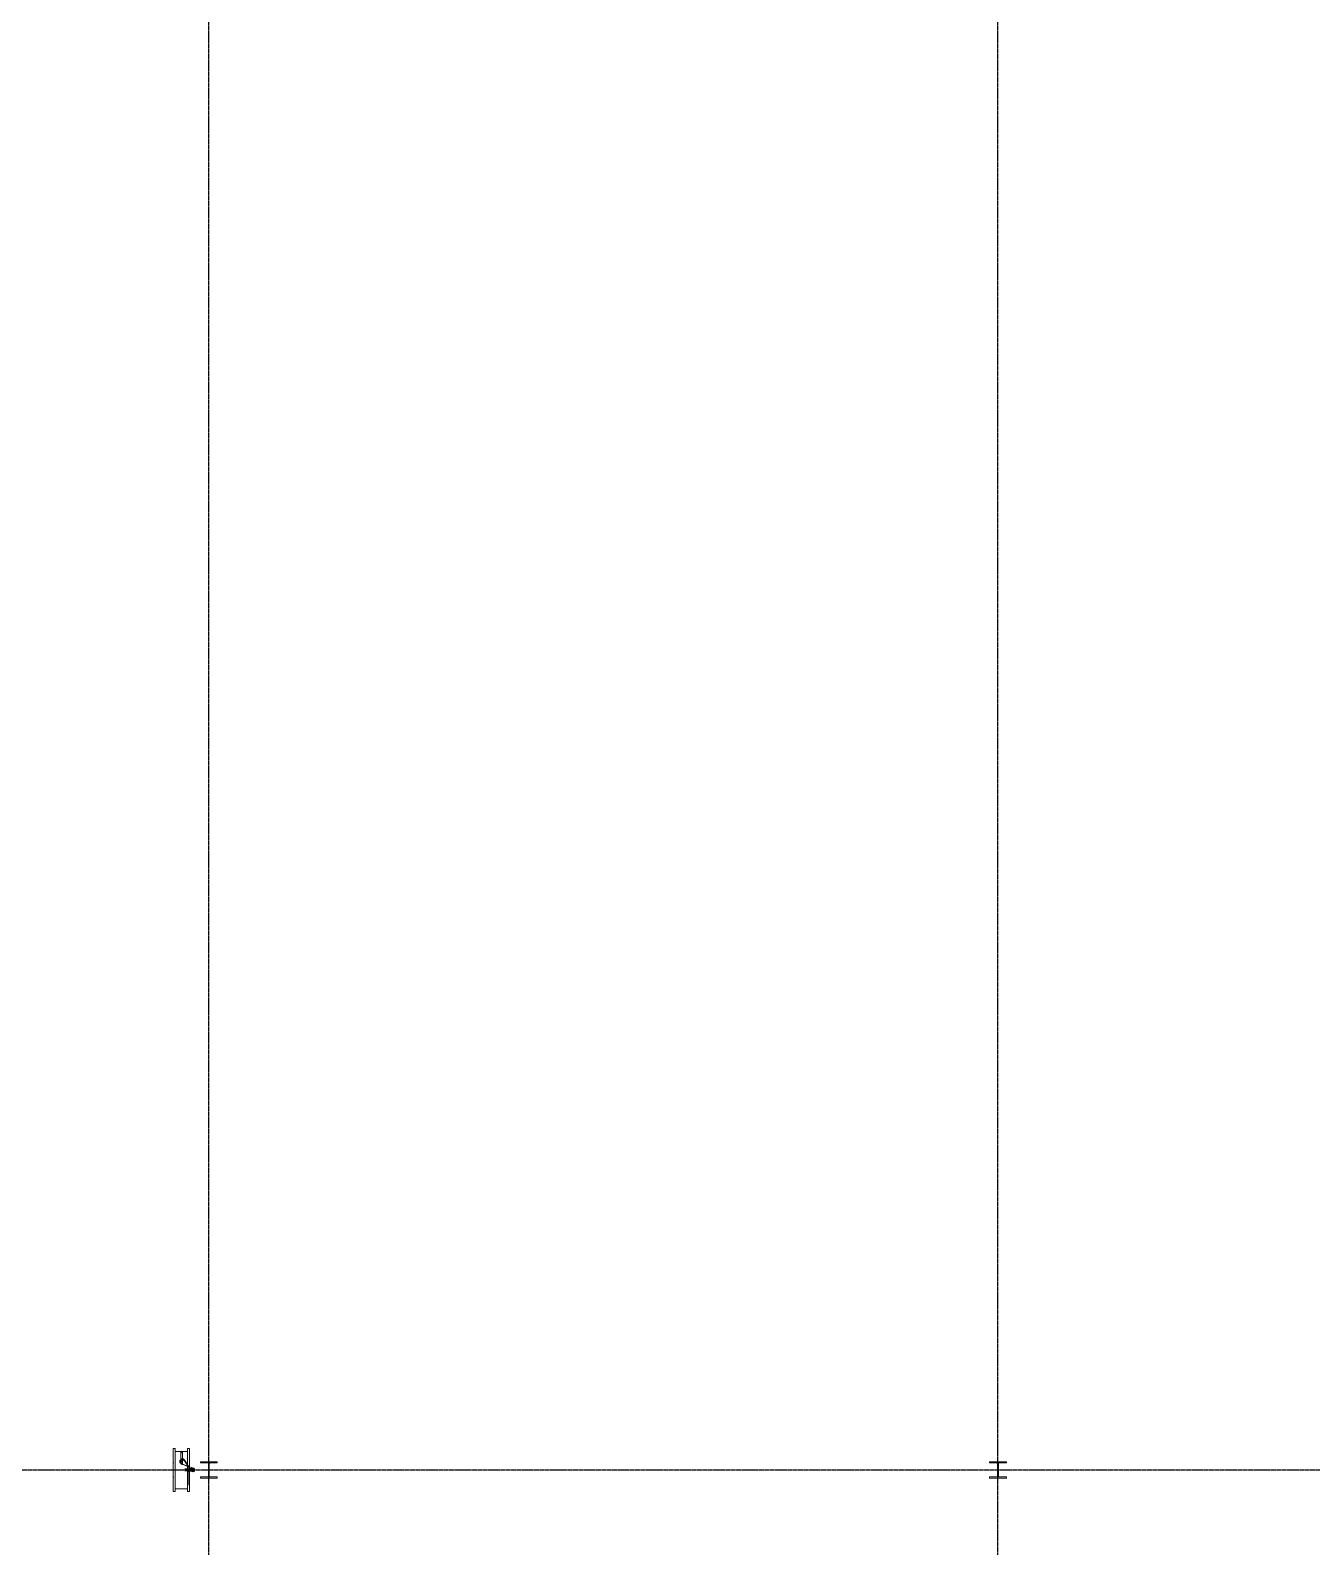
# Model space of a CAD drawing. Header units: millimetres. Extents: x -637480 to 299894, y -125373 to 39000.
# Drawn here: x 248849 to 264923, y -24963 to -5935 of the extents above; entities that cross this region are included whole.
import ezdxf

# ---------------------------------------------------------------- set-up
doc = ezdxf.new("R2010")
doc.units = ezdxf.units.MM
doc.linetypes.add('Xref building Toll$0$Grid Line', pattern=[22.225, 12.7, -3.175, 3.175, -3.175])
for name, color, linetype, lineweight in [('AM_BOR', 4, 'Continuous', 25), ('Xref building Toll$0$P-SANR-FIXT', 6, 'Continuous', 9), ('Xref building Toll$0$S-COLS', 52, 'Continuous', 9)]:
    doc.layers.add(name, color=color, linetype=linetype, lineweight=lineweight)
doc.layers.add('Xref building Toll$0$S-GRID', color=8, linetype='Continuous')

# ---------------------------------------------------------------- blocks, each defined once
blk = doc.blocks.new('Xref building Toll$0$Toll Grids')
at = {"layer": 'Xref building Toll$0$S-GRID', "linetype": 'Xref building Toll$0$Grid Line'}
for p, q in [((251088, -125373.3), (251088, 36031.5)), ((260988, -125373.3), (260988, 36031.5)), ((-9195.8, -24000), (280997.7, -24000))]:
    blk.add_line(p, q, dxfattribs=at)
blk = doc.blocks.new('Xref building Toll$0$UC-Universal Column-Column - C2_5-200UC60-1338436-MASTER GROUND FLOOR')
at = {"layer": 'Xref building Toll$0$S-COLS', "lineweight": 18}
for p, q in [((105, 102.5), (-105, 102.5)), ((-105, 102.5), (-105, 88.3)), ((-105, 88.3), (-16.05, 88.3)), ((-4.65, 76.9), (-4.65, -76.9)), ((4.65, -76.9), (4.65, 76.9)), ((16.05, 88.3), (105, 88.3)), ((105, 88.3), (105, 102.5)), ((-16.05, -88.3), (-105, -88.3)), ((-105, -88.3), (-105, -102.5)), ((-105, -102.5), (105, -102.5)), ((105, -88.3), (16.05, -88.3)), ((105, -102.5), (105, -88.3))]:
    blk.add_line(p, q, dxfattribs=at)
at = {"layer": 'Xref building Toll$0$S-COLS'}
for p, q in [((-105, 102.5), (-105, 102.5)), ((-105, 88.3), (-105, 88.3)), ((105, 102.5), (105, 102.5)), ((105, 88.3), (105, 88.3)), ((-105, -88.3), (-105, -88.3)), ((-105, -102.5), (-105, -102.5)), ((105, -88.3), (105, -88.3)), ((105, -102.5), (105, -102.5))]:
    blk.add_line(p, q, dxfattribs=at)
at = {"layer": 'Xref building Toll$0$S-COLS', "lineweight": 18}
for centre, start, end in [((-16.05, 76.9), 0, 90), ((16.05, 76.9), 90, 180), ((-16.05, -76.9), 270, 0), ((16.05, -76.9), 180, 270)]:
    blk.add_arc(centre, 11.4, start, end, dxfattribs=at)
blk = doc.blocks.new('Xref building Toll$0$Fire_Hose_Reel_-_Non_Hosted_9381 - Fire_Hose_Reel_-_Non_Hosted_9381-1827019-MASTER GROUND FLOOR')
at = {"layer": 'Xref building Toll$0$P-SANR-FIXT'}
for p, q in [((269, 249), (-272, 249)), ((-272, 249), (-272, 224)), ((-272, 224), (-238, 224)), ((-238, 224), (-238, 69)), ((-238, 224), (233, 224)), ((-90, 250), (-90, 240)), ((0, 250), (0, 250)), ((0, 250), (0, 250)), ((0, 240), (0, 240)), ((0, 240), (0, 240)), ((90, 240), (90, 250)), ((233, 69), (233, 224)), ((233, 224), (269, 224)), ((269, 224), (269, 249)), ((-238, 69), (-272, 69)), ((-272, 69), (-272, 44)), ((-272, 44), (269, 44)), ((-238, 69), (233, 69)), ((-188, 69), (-188, 59)), ((-61, 69), (-188, 69)), ((-188, 69), (-61, 69)), ((-188, 59), (-188, 69)), ((-188, 69), (-188, 69)), ((-188, 59), (-61, 59)), ((-61, 59), (-188, 59)), ((-188, 59), (-188, 59)), ((-23, 67), (-186, 67)), ((-186, 67), (-186, 61)), ((-186, 61), (-186, 67)), ((-186, 67), (-23, 67)), ((-186, 67), (-186, 67)), ((-186, 61), (-26, 61)), ((-26, 61), (-186, 61)), ((-186, 61), (-186, 61)), ((-61, 59), (-61, 69)), ((-61, 69), (-61, 59)), ((-61, 69), (-61, 69)), ((-61, 59), (-61, 59)), ((-26, 61), (-10, 42)), ((-10, 42), (-26, 61)), ((-26, 61), (-26, 61)), ((-5, 46), (-23, 67)), ((-23, 67), (-5, 46)), ((-23, 67), (-23, 67)), ((0, 23), (-20, 12)), ((-20, 12), (0, 23)), ((-20, 12), (-20, -12)), ((-20, -12), (-20, 12)), ((-20, 12), (-20, 12)), ((-16, 40), (-16, 30)), ((0, 18), (-16, 9)), ((-16, 9), (0, 18)), ((0, 18), (-16, 9)), ((-16, 9), (0, 18)), ((-16, 9), (-16, -9)), ((-16, -9), (-16, 9)), ((-16, 9), (-16, 9)), ((-16, 9), (-16, -9)), ((-16, -9), (-16, 9)), ((-16, 9), (-16, 9)), ((128, 112), (-13, 20)), ((-12, 100), (-12, 27)), ((-11, 16), (131, 109)), ((30, 48), (-10, 48)), ((-10, 48), (-10, 48)), ((-10, 48), (40, 48)), ((-10, 42), (-10, 48)), ((-10, 42), (-10, 48)), ((-10, 42), (-5, 46)), ((-5, 46), (-10, 42)), ((-10, 42), (-10, 42)), ((40, 42), (-10, 42)), ((-10, 42), (-10, 42)), ((-10, 42), (30, 42)), ((-10, 40), (-10, 0)), ((-5, 46), (-5, 46)), ((0, 100), (0, 100)), ((0, 100), (0, 100)), ((0, 40), (0, 40)), ((0, 40), (0, 40)), ((0, 40), (0, 40)), ((0, 40), (0, 40)), ((0, 27), (0, 27)), ((0, 27), (0, 27)), ((20, 12), (0, 23)), ((0, 23), (20, 12)), ((0, 23), (0, 23)), ((16, 9), (0, 18)), ((0, 18), (16, 9)), ((0, 18), (0, 18)), ((16, 9), (0, 18)), ((0, 18), (16, 9)), ((0, 18), (0, 18)), ((0, 0), (0, 0)), ((0, 0), (0, 0)), ((10, 0), (10, 40)), ((13, 27), (13, 100)), ((16, 30), (16, 40)), ((16, -9), (16, 9)), ((16, 9), (16, -9)), ((16, 9), (16, 9)), ((16, -9), (16, 9)), ((16, 9), (16, -9)), ((16, 9), (16, 9)), ((33, 29), (18, -7)), ((20, -12), (20, 12)), ((20, 12), (20, -12)), ((20, 12), (20, 12)), ((22, -9), (36, 28)), ((40, 48), (30, 48)), ((30, 42), (30, 48)), ((30, 42), (40, 42)), ((33, 29), (36, 28)), ((36, 28), (33, 29)), ((79, 155), (38, 54)), ((38, 54), (42, 53)), ((42, 53), (38, 54)), ((40, 48), (40, 42)), ((42, 53), (82, 153)), ((42, 42), (42, 48)), ((114, 149), (79, 149)), ((79, 129), (114, 129)), ((127, 159), (85, 159)), ((85, 155), (127, 155)), ((122, 165), (87, 165)), ((87, 157), (87, 157)), ((87, 157), (87, 157)), ((87, 150), (122, 150)), ((185, 149), (114, 149)), ((114, 129), (185, 129)), ((122, 157), (122, 157)), ((122, 157), (122, 157)), ((124, 152), (124, 116)), ((130, 152), (130, 115)), ((132, 152), (132, 152)), ((132, 152), (132, 152)), ((132, 116), (132, 116)), ((132, 116), (132, 116)), ((134, 115), (134, 152)), ((139, 116), (139, 152)), ((269, 69), (233, 69)), ((269, 44), (269, 69)), ((-20, -12), (0, -23)), ((0, -23), (-20, -12)), ((-20, -12), (-20, -12)), ((-16, -9), (0, -18)), ((0, -18), (-16, -9)), ((-16, -9), (-16, -9)), ((-16, -9), (0, -18)), ((0, -18), (-16, -9)), ((-16, -9), (-16, -9)), ((0, -18), (16, -9)), ((16, -9), (0, -18)), ((0, -18), (16, -9)), ((16, -9), (0, -18)), ((0, -23), (20, -12)), ((20, -12), (0, -23)), ((0, -18), (0, -18)), ((0, -18), (0, -18)), ((0, -23), (0, -23)), ((16, -9), (16, -9)), ((16, -9), (16, -9)), ((20, -12), (20, -12))]:
    blk.add_line(p, q, dxfattribs=at)
at = {"layer": 'Xref building Toll$0$P-SANR-FIXT', "flags": 128}
for points in [[(-13, 20), (-23, 0), (-13, -20), (10, -21), (22, -9)], [(18, -7), (4, -19), (-14, -13), (-19, 5), (-11, 16)], [(-16, 30), (-16, 5), (-16, 0)], [(16, 0), (16, 14), (16, 30)], [(185, 149), (224, 149), (224, 149)], [(224, 129), (186, 129), (185, 129)]]:
    blk.add_lwpolyline(points, dxfattribs=at)
at = {"layer": 'Xref building Toll$0$P-SANR-FIXT'}
for centre, radius, start, end in [((0, 0), 20, 360, 180), ((0, 0), 20, 0, 180), ((0, 0), 20, 180, 360), ((0, 0), 16, 90, 270), ((0, 0), 12.5, 360, 180), ((0, 0), 12.5, 0, 180), ((0, 0), 12.5, 360, 180), ((0, 0), 12.5, 0, 180), ((0, 0), 12.5, 180, 360), ((0, 0), 12.5, 180, 360), ((0, 0), 12.5, 180, 360), ((0, 0), 12.5, 180, 360), ((0, 0), 16, 270, 90), ((224, 139), 10, 0, 180), ((224, 139), 10, 180, 360), ((0, 0), 20, 180, 360)]:
    blk.add_arc(centre, radius, start, end, dxfattribs=at)
for centre, start_param, end_param in [((79, 139), 4.712389, 7.853982), ((79, 139), 1.570796, 4.712389), ((114, 139), 4.712389, 7.853982), ((114, 139), 4.712389, 7.853982), ((114, 139), 1.570796, 4.712389), ((114, 139), 1.570796, 4.712389)]:
    blk.add_ellipse(centre, major_axis=(0, 10), ratio=0.935789, start_param=start_param, end_param=end_param, dxfattribs=at)
blk = doc.blocks.new('Xref building Toll')
blk.add_blockref('Xref building Toll$0$Toll Grids', (0, 0))
at = {"layer": 'Xref building Toll$0$P-SANR-FIXT', "rotation": 89.99999999999636}
blk.add_blockref('Xref building Toll$0$Fire_Hose_Reel_-_Non_Hosted_9381 - Fire_Hose_Reel_-_Non_Hosted_9381-1827019-MASTER GROUND FLOOR', (250888, -24000), dxfattribs=at)
at = {"layer": 'Xref building Toll$0$S-COLS', "rotation": 180}
for p in [(251088, -24000), (260988, -24000)]:
    blk.add_blockref('Xref building Toll$0$UC-Universal Column-Column - C2_5-200UC60-1338436-MASTER GROUND FLOOR', p, dxfattribs=at)

msp = doc.modelspace()

# ---------------------------------------------------------------- block references
at = {"layer": 'AM_BOR'}
msp.add_blockref('Xref building Toll', (0, 0), dxfattribs=at)

doc.saveas('drawing.dxf')
